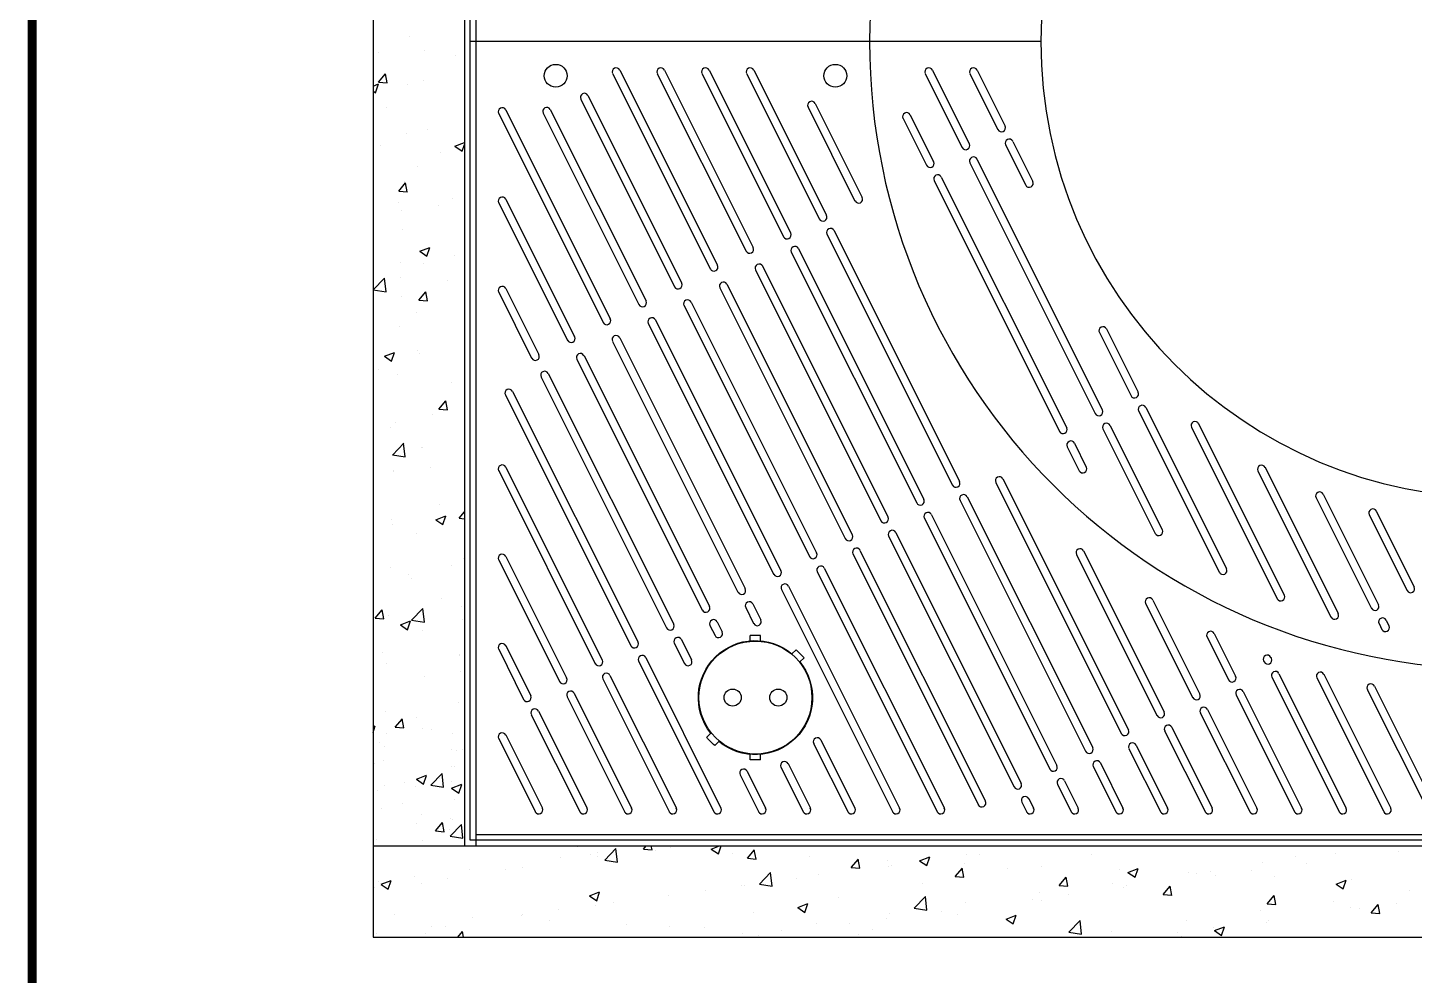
# Model space of a CAD drawing. Header units: millimetres. Extents: x 20003 to 26523, y -49763 to -45153.
# Drawn here: x 20154 to 21369, y -47387 to -46557 of the extents above; entities that cross this region are included whole.
import ezdxf

# ---------------------------------------------------------------- set-up
doc = ezdxf.new("R2010")
doc.units = ezdxf.units.MM
doc.layers.add('LAYOUT', color=7, linetype='Continuous')
doc.layers.add('받침틀', color=251, linetype='Continuous')

msp = doc.modelspace()

# ---------------------------------------------------------------- linework, layer by layer
for p, q in [((20542, -46568.6), (20542, -45868.6)), ((21042, -46568.6), (20542, -46568.6)), ((20542, -47268.6), (20542, -46568.6)), ((20666.9, -46596.8), (20752.4, -46767.9)), ((20673.2, -46593.6), (20758.7, -46764.7)), ((20706, -46596.8), (20783.8, -46752.2)), ((20712.3, -46593.6), (20790, -46749.1)), ((20745.2, -46596.8), (20816.6, -46739.7)), ((20751.4, -46593.6), (20822.9, -46736.6)), ((20784.3, -46596.8), (20847.9, -46724)), ((20790.6, -46593.6), (20854.2, -46720.9)), ((20940.8, -46596.8), (20973.1, -46661.4)), ((20947.1, -46593.6), (20979.4, -46658.3)), ((20979.9, -46596.8), (21004.5, -46645.8)), ((20986.2, -46593.6), (21010.7, -46642.7)), ((20645.2, -46616), (20727.4, -46780.4)), ((20612.2, -46628.3), (20696.1, -46796)), ((20638.9, -46619.1), (20721.1, -46783.5)), ((20838.1, -46626), (20879.2, -46708.4)), ((20844.3, -46622.9), (20885.5, -46705.3)), ((20567, -46631.7), (20658.5, -46814.8)), ((20573.2, -46628.6), (20664.8, -46811.7)), ((20605.9, -46631.4), (20689.8, -46799.2)), ((20921.3, -46636), (20941.8, -46677.1)), ((20927.6, -46632.9), (20948.1, -46674)), ((21011.2, -46659.2), (21028.8, -46694.5)), ((21017.4, -46656.1), (21035.1, -46691.4)), ((20979.9, -46674.9), (21089.8, -46894.7)), ((20986.1, -46671.7), (21096.1, -46891.6)), ((20954.8, -46687.4), (21064.8, -46907.3)), ((20948.6, -46690.5), (21058.5, -46910.4)), ((20567, -46710), (20627.2, -46830.5)), ((20573.2, -46706.8), (20633.5, -46827.4)), ((20854.6, -46737.5), (20964.6, -46957.3)), ((20860.9, -46734.3), (20970.8, -46954.2)), ((20823.3, -46753.1), (20933.3, -46973)), ((20829.6, -46750), (20939.5, -46969.9)), ((20792, -46768.8), (20902, -46988.6)), ((20798.3, -46765.6), (20908.2, -46985.5)), ((20573.2, -46785.1), (20602.2, -46843)), ((20760.7, -46784.4), (20870.7, -47004.3)), ((20767, -46781.3), (20876.9, -47001.2)), ((20567, -46788.2), (20595.9, -46846.1)), ((20735.7, -46796.9), (20845.6, -47016.8)), ((20729.4, -46800.1), (20839.4, -47020)), ((20698.1, -46815.7), (20808.1, -47035.6)), ((20704.4, -46812.6), (20814.3, -47032.5)), ((21099.7, -46820.5), (21127.4, -46875.9)), ((20666.8, -46831.4), (20776.7, -47051.3)), ((20673.1, -46828.2), (20783, -47048.1)), ((21093.4, -46823.7), (21121.1, -46879.1)), ((20635.5, -46847), (20745.4, -47066.9)), ((20641.8, -46843.9), (20751.7, -47063.8)), ((20604.2, -46862.7), (20714.1, -47082.6)), ((20610.5, -46859.6), (20720.4, -47079.4)), ((20572.9, -46878.3), (20682.8, -47098.2)), ((20579.2, -46875.2), (20689.1, -47095.1)), ((21127.8, -46892.5), (21198.4, -47033.7)), ((21134.1, -46889.4), (21204.7, -47030.6)), ((21102.8, -46905), (21148.5, -46996.6)), ((21174, -46906.7), (21249.2, -47057)), ((21180.3, -46903.5), (21255.4, -47053.8)), ((21096.5, -46908.1), (21142.3, -46999.7)), ((21065.2, -46923.8), (21075.7, -46944.8)), ((21071.5, -46920.7), (21081.9, -46941.6)), ((20573.2, -46941.6), (20657.8, -47110.7)), ((21238.6, -46941.8), (21302.6, -47069.9)), ((20567, -46944.7), (20651.5, -47113.9)), ((21002.6, -46955.1), (21112.5, -47175)), ((21008.8, -46952), (21118.8, -47171.8)), ((21232.3, -46944.9), (21296.3, -47073)), ((20977.5, -46967.6), (21087.5, -47187.5)), ((21283.2, -46968.5), (21331.7, -47065.4)), ((21289.4, -46965.3), (21337.9, -47062.3)), ((20971.3, -46970.8), (21081.2, -47190.6)), ((21336, -46980.2), (21369.2, -47046.6)), ((20940, -46986.4), (21049.9, -47206.3)), ((20946.2, -46983.3), (21056.2, -47203.2)), ((21329.8, -46983.4), (21363, -47049.8)), ((20908.7, -47002.1), (21018.6, -47221.9)), ((20914.9, -46998.9), (21024.9, -47218.8)), ((20883.6, -47014.6), (20993.6, -47234.5)), ((21079.5, -47015), (21150.1, -47156.2)), ((20567, -47023), (20620.2, -47129.5)), ((20573.2, -47019.9), (20626.5, -47126.4)), ((20877.4, -47017.7), (20987.3, -47237.6)), ((21073.2, -47018.1), (21143.8, -47159.3)), ((20846.1, -47033.4), (20951.2, -47243.6)), ((20852.3, -47030.2), (20957.5, -47240.5)), ((20814.8, -47049), (20912.1, -47243.6)), ((20821, -47045.9), (20918.3, -47240.5)), ((20783.5, -47064.7), (20790.4, -47078.7)), ((20789.7, -47061.5), (20796.7, -47075.5)), ((21133.9, -47061.2), (21175.1, -47143.7)), ((21140.2, -47058.1), (21181.4, -47140.5)), ((20758.4, -47077.2), (20762.8, -47086)), ((21344.6, -47075.7), (21347.1, -47080.7)), ((20752.1, -47080.3), (20756.6, -47089.1)), ((20796.5, -47089.1), (20787.5, -47089.1)), ((20787.5, -47094.4), (20787.5, -47089.1)), ((20796.5, -47094.4), (20796.5, -47089.1)), ((21194, -47087.4), (21212.7, -47124.9)), ((21338.4, -47078.8), (21340.9, -47083.8)), ((20567, -47101.3), (20588.9, -47145.2)), ((20573.2, -47098.1), (20595.2, -47142)), ((20720.8, -47096), (20729.7, -47113.7)), ((20727.1, -47092.8), (20736, -47110.6)), ((21187.7, -47090.5), (21206.4, -47128)), ((20689.5, -47111.6), (20755.5, -47243.6)), ((20695.8, -47108.5), (20761.8, -47240.5)), ((21237.3, -47111.5), (21237.7, -47112.4)), ((21243.6, -47108.3), (21244, -47109.2)), ((20664.5, -47124.2), (20722.7, -47240.5)), ((21244.5, -47125.8), (21303.4, -47243.6)), ((21250.7, -47122.7), (21309.6, -47240.5)), ((21283.9, -47126.4), (21342.5, -47243.6)), ((21290.1, -47123.2), (21348.8, -47240.5)), ((20658.2, -47127.3), (20716.4, -47243.6)), ((21219.4, -47138.3), (21270.5, -47240.5)), ((21328.1, -47136.6), (21381.6, -47243.6)), ((21334.4, -47133.5), (21387.9, -47240.5)), ((20626.9, -47142.9), (20677.3, -47243.6)), ((20633.2, -47139.8), (20683.5, -47240.5)), ((21213.1, -47141.4), (21264.3, -47243.6)), ((20595.6, -47158.6), (20638.2, -47243.6)), ((20601.9, -47155.5), (20644.4, -47240.5)), ((21181.8, -47157.1), (21225.1, -47243.6)), ((21188.1, -47154), (21231.4, -47240.5)), ((21150.5, -47172.7), (21186, -47243.6)), ((21156.8, -47169.6), (21192.3, -47240.5)), ((20567, -47179.5), (20599, -47243.6)), ((20573.2, -47176.4), (20605.3, -47240.5)), ((20843, -47183.8), (20872.9, -47243.6)), ((20849.3, -47180.7), (20879.2, -47240.5)), ((21125.5, -47185.3), (21153.1, -47240.5)), ((20787.5, -47198.1), (20787.5, -47192.9)), ((20796.5, -47198.1), (20787.5, -47198.1)), ((20796.5, -47198.1), (20796.5, -47192.9)), ((21119.2, -47188.4), (21146.9, -47243.6)), ((20778.5, -47211.4), (20794.7, -47243.6)), ((20784.8, -47208.2), (20800.9, -47240.5)), ((20814.3, -47204.7), (20833.8, -47243.6)), ((20820.6, -47201.5), (20840.1, -47240.5)), ((21087.9, -47204), (21107.7, -47243.6)), ((21094.2, -47200.9), (21114, -47240.5)), ((21056.6, -47219.7), (21068.6, -47243.6)), ((21062.9, -47216.6), (21074.9, -47240.5)), ((21025.3, -47235.4), (21029.5, -47243.6)), ((21031.6, -47232.2), (21035.7, -47240.5)), ((22342, -47268.6), (20542, -47268.6))]:
    msp.add_line(p, q)
at = {"linetype": 'Continuous'}
for p, q in [((20489, -46564.4), (20489, -46564.4)), ((20461.6, -46577.8), (20461.6, -46577.8)), ((20502.2, -46576.7), (20502.2, -46576.7)), ((20529.4, -46580.6), (20529.4, -46580.6)), ((20461.8, -46604.2), (20467.9, -46596.9)), ((20469.3, -46604.9), (20467.8, -46597)), ((20501.2, -46602.7), (20501.2, -46602.7)), ((20457, -46607.6), (20461.8, -46605.8)), ((20457, -46611.9), (20459.2, -46613.5)), ((20459.2, -46613.5), (20461.8, -46605.8)), ((20461.8, -46604.2), (20469.4, -46604.9)), ((20487.4, -46606.6), (20487.4, -46606.6)), ((20468.8, -46626.8), (20468.8, -46626.8)), ((20485.9, -46648.9), (20485.9, -46648.9)), ((20504.7, -46645.5), (20504.7, -46645.5)), ((20463.7, -46659.7), (20463.7, -46659.7)), ((20528.7, -46660.3), (20537, -46657.2)), ((20528.7, -46660.3), (20535, -46664.6)), ((20531.5, -46662.6), (20531.5, -46662.6)), ((20535, -46664.6), (20537, -46658.8)), ((20515.6, -46666.3), (20515.6, -46666.3)), ((20496, -46678.4), (20496, -46678.4)), ((20479.4, -46699.8), (20485.5, -46692.5)), ((20479.4, -46699.8), (20487, -46700.4)), ((20484.3, -46691.2), (20484.3, -46691.2)), ((20486.9, -46700.4), (20485.5, -46692.5)), ((20479.4, -46710.1), (20479.4, -46710.1)), ((20514, -46712.2), (20514, -46712.2)), ((20526.4, -46706.3), (20526.4, -46706.3)), ((20482.2, -46716.4), (20482.2, -46716.4)), ((20482.8, -46733.5), (20482.8, -46733.5)), ((20497.8, -46752.4), (20506.7, -46749)), ((20504.1, -46756.7), (20506.7, -46749)), ((20497.8, -46752.4), (20504.1, -46756.7)), ((20528.7, -46756), (20528.7, -46756)), ((20480.6, -46762.3), (20480.6, -46762.3)), ((20500.9, -46763.5), (20500.9, -46763.5)), ((20457, -46786.2), (20466.9, -46775.9)), ((20457, -46786.2), (20468.3, -46787.9)), ((20468.3, -46788), (20466.9, -46775.9)), ((20481.3, -46775.7), (20481.3, -46775.7)), ((20522.5, -46777.8), (20522.5, -46777.8)), ((20481.5, -46792), (20481.5, -46792)), ((20497, -46795.3), (20503.2, -46788)), ((20497, -46795.3), (20504.6, -46796)), ((20504.6, -46796), (20503.1, -46788)), ((20495.3, -46806), (20495.3, -46806)), ((20479.7, -46818), (20479.7, -46818)), ((20466.9, -46844.5), (20475.8, -46841.1)), ((20466.9, -46844.5), (20473.2, -46848.8)), ((20473.2, -46848.8), (20475.8, -46841.1)), ((20495.6, -46839.2), (20495.6, -46839.2)), ((20497.2, -46842.4), (20497.2, -46842.4)), ((20461.8, -46856.1), (20461.8, -46856.1)), ((20478.2, -46860.3), (20478.2, -46860.3)), ((20526.1, -46867.1), (20526.1, -46867.1)), ((20514.7, -46890.8), (20520.8, -46883.5)), ((20522.2, -46891.5), (20520.7, -46883.5)), ((20508.6, -46895.7), (20508.6, -46895.7)), ((20514.7, -46890.8), (20522.2, -46891.5)), ((20472.5, -46907.3), (20472.5, -46907.3)), ((20476.6, -46902.6), (20476.6, -46902.6)), ((20473.9, -46931), (20483.8, -46920.6)), ((20473.9, -46930.9), (20485.1, -46932.7)), ((20485.1, -46932.7), (20483.7, -46920.6)), ((20499.3, -46924.3), (20499.3, -46924.3)), ((20500.5, -46924.3), (20500.5, -46924.3)), ((20507, -46941.6), (20507, -46941.6)), ((20475.1, -46944.9), (20475.1, -46944.9)), ((20475.2, -46945.8), (20475.2, -46945.8)), ((20515, -46974.7), (20515, -46974.7)), ((20532.3, -46986.4), (20537, -46980.8)), ((20473.5, -46987.1), (20473.5, -46987.1)), ((20473.6, -46991.7), (20473.6, -46991.7)), ((20511.8, -46987.7), (20520.7, -46984.3)), ((20511.8, -46987.8), (20518.1, -46992)), ((20518.1, -46992), (20520.7, -46984.3)), ((20521.7, -46985.3), (20521.7, -46985.3)), ((20532.3, -46986.4), (20537, -46986.8)), ((20495.2, -47000.1), (20495.2, -47000.1)), ((20525.7, -47027.9), (20525.7, -47027.9)), ((20536.1, -47021.3), (20536.1, -47021.3)), ((20472, -47029.4), (20472, -47029.4)), ((20488.3, -47035.4), (20488.3, -47035.4)), ((20490.3, -47039.6), (20490.3, -47039.6)), ((20490.7, -47075.7), (20500.6, -47065.4)), ((20502, -47077.4), (20500.6, -47065.4)), ((20517.1, -47056.7), (20517.1, -47056.7)), ((20534.6, -47063.6), (20534.6, -47063.6)), ((20458.8, -47073.9), (20464.9, -47066.6)), ((20458.8, -47073.9), (20466.4, -47074.6)), ((20466.3, -47074.6), (20464.9, -47066.6)), ((20470.4, -47071.7), (20470.4, -47071.7)), ((20480.9, -47079.8), (20489.8, -47076.4)), ((20487.2, -47084.1), (20489.8, -47076.4)), ((20490.7, -47075.7), (20502, -47077.4)), ((20535.1, -47075), (20535.1, -47075)), ((20480.9, -47079.8), (20487.2, -47084.1)), ((20500.1, -47085.1), (20500.1, -47085.1)), ((20465, -47104.2), (20465, -47104.2)), ((20468.9, -47114), (20468.9, -47114)), ((20532.8, -47107), (20532.8, -47107)), ((20533, -47105.8), (20533, -47105.8)), ((20501.7, -47125), (20501.7, -47125)), ((20533.5, -47120.9), (20533.5, -47120.9)), ((20531.5, -47148.1), (20531.5, -47148.1)), ((20467.4, -47156.2), (20467.4, -47156.2)), ((20476.4, -47169.4), (20482.6, -47162.1)), ((20484, -47170.1), (20482.5, -47162.2)), ((20494.9, -47160.9), (20494.9, -47160.9)), ((20457, -47169.3), (20458.9, -47168.5)), ((20457, -47174.3), (20458.9, -47168.5)), ((20468.3, -47175.1), (20468.3, -47175.1)), ((20476.4, -47169.4), (20484, -47170.1)), ((20481.4, -47164.8), (20481.4, -47164.8)), ((20500.1, -47170.9), (20500.1, -47170.9)), ((20508.1, -47171.9), (20508.1, -47171.9)), ((20526.9, -47174.9), (20526.9, -47174.9)), ((20462.7, -47183.1), (20462.7, -47183.1)), ((20467.1, -47186.1), (20467.1, -47186.1)), ((20465.8, -47198.5), (20465.8, -47198.5)), ((20525.3, -47188.8), (20525.3, -47188.8)), ((20530, -47190.4), (20530, -47190.4)), ((20534.9, -47189), (20534.9, -47189)), ((20458.1, -47201.4), (20458.1, -47201.4)), ((20507.5, -47220.4), (20517.4, -47210.1)), ((20518.8, -47222.2), (20517.4, -47210.1)), ((20525.9, -47204.2), (20525.9, -47204.2)), ((20528.1, -47204.3), (20528.1, -47204.3)), ((20466.7, -47221), (20466.7, -47221)), ((20484.9, -47218.4), (20484.9, -47218.4)), ((20494.5, -47221.7), (20494.5, -47221.7)), ((20494.9, -47215.2), (20503.8, -47211.7)), ((20494.9, -47215.2), (20501.2, -47219.4)), ((20501.2, -47219.4), (20503.8, -47211.8)), ((20507.5, -47220.4), (20518.8, -47222.1)), ((20514.8, -47214.7), (20514.8, -47214.7)), ((20525.3, -47217.2), (20525.3, -47217.2)), ((20525.8, -47223.1), (20534.7, -47219.6)), ((20525.8, -47223.1), (20532.1, -47227.3)), ((20532.1, -47227.3), (20534.7, -47219.7)), ((20461.2, -47225.4), (20461.2, -47225.4)), ((20528.4, -47232.7), (20528.4, -47232.7)), ((20464.3, -47240.8), (20464.3, -47240.8)), ((20482.8, -47236.5), (20482.8, -47236.5)), ((20499.7, -47245.9), (20499.7, -47245.9)), ((20494.7, -47254.4), (20494.7, -47254.4)), ((20511.7, -47260.5), (20517.8, -47253.2)), ((20519.2, -47261.2), (20517.7, -47253.2)), ((20523.8, -47259.5), (20523.8, -47259.5)), ((20524.4, -47265.2), (20534.3, -47254.8)), ((20524.9, -47249.6), (20524.9, -47249.6)), ((20526.5, -47250.2), (20526.5, -47250.2)), ((20535.7, -47266.9), (20534.3, -47254.8)), ((20459.6, -47267.6), (20459.6, -47267.6)), ((20500.6, -47268.8), (20500.6, -47268.8)), ((20511.7, -47260.5), (20519.3, -47261.2)), ((20524.4, -47265.1), (20535.7, -47266.9)), ((20621.4, -47283.4), (20621.4, -47283.4)), ((20636.2, -47274.5), (20636.2, -47274.5)), ((20647.5, -47281.3), (20647.5, -47281.3)), ((20653.2, -47279.2), (20653.2, -47279.2)), ((20653.4, -47283.3), (20653.4, -47283.3)), ((20659.9, -47286.2), (20669.8, -47275.9)), ((20671.2, -47287.9), (20669.8, -47275.9)), ((20693.9, -47276.4), (20696.2, -47273.6)), ((20693.9, -47276.4), (20701.4, -47277.1)), ((20701.4, -47277.1), (20700.7, -47273.6)), ((20704, -47277.4), (20704, -47277.4)), ((20717.6, -47275.2), (20717.6, -47275.2)), ((20753.2, -47276.5), (20759.6, -47280.7)), ((20753.3, -47276.5), (20760.6, -47273.6)), ((20759.6, -47280.7), (20761.9, -47273.6)), ((20771.8, -47280.2), (20771.8, -47280.2)), ((20784.9, -47284.4), (20791.1, -47277.1)), ((20784.9, -47284.4), (20792.5, -47285.1)), ((20792.5, -47285.1), (20791, -47277.1)), ((20839.6, -47283.1), (20839.6, -47283.1)), ((20935.8, -47286.6), (20944.7, -47283.2)), ((20942.1, -47290.9), (20944.7, -47283.2)), ((20977.3, -47281.3), (20977.3, -47281.3)), ((20988.1, -47280.8), (20988.1, -47280.8)), ((21086.6, -47280.8), (21086.6, -47280.8)), ((21265.2, -47283.3), (21265.2, -47283.3)), ((21300.4, -47280), (21300.4, -47280)), ((21355.1, -47278.2), (21355.1, -47278.2)), ((20541.2, -47294), (20541.2, -47294)), ((20573.4, -47294), (20573.4, -47294)), ((20588.2, -47292.3), (20588.2, -47292.3)), ((20659.9, -47286.2), (20671.2, -47287.9)), ((20876, -47292.4), (20882.2, -47285.1)), ((20876, -47292.4), (20883.6, -47293)), ((20883.6, -47293.1), (20882.1, -47285.1)), ((20907.4, -47286), (20907.4, -47286)), ((20908.2, -47291.4), (20908.2, -47291.4)), ((20911.3, -47290.9), (20911.3, -47290.9)), ((20935.8, -47286.6), (20942.1, -47290.9)), ((20940, -47287.2), (20940, -47287.2)), ((20967.1, -47300.3), (20973.3, -47293)), ((20974.7, -47301), (20973.2, -47293.1)), ((20975.2, -47288.8), (20975.2, -47288.8)), ((21012.6, -47293.5), (21012.6, -47293.5)), ((21043, -47291.7), (21043, -47291.7)), ((21110.8, -47294.6), (21110.8, -47294.6)), ((21118.3, -47296.8), (21127.2, -47293.4)), ((21124.6, -47301.1), (21127.2, -47293.4)), ((21191.1, -47296), (21191.1, -47296)), ((21226.8, -47295.1), (21226.8, -47295.1)), ((21236.3, -47288.1), (21236.3, -47288.1)), ((21274.9, -47288.8), (21274.9, -47288.8)), ((20461.3, -47304.5), (20461.3, -47304.5)), ((20464, -47307.2), (20472.9, -47303.8)), ((20464, -47307.3), (20470.3, -47311.5)), ((20470.3, -47311.5), (20472.9, -47303.8)), ((20493.1, -47300.3), (20493.1, -47300.3)), ((20499.4, -47306.7), (20499.4, -47306.7)), ((20522.2, -47301.8), (20522.2, -47301.8)), ((20779.9, -47308.3), (20779.9, -47308.3)), ((20782, -47307.9), (20782, -47307.9)), ((20795.4, -47307.2), (20806.7, -47308.9)), ((20795.5, -47307.2), (20805.3, -47296.9)), ((20806.7, -47309), (20805.3, -47296.9)), ((20828, -47301.9), (20828, -47301.9)), ((20847.2, -47299), (20847.2, -47299)), ((20938.5, -47306.2), (20938.5, -47306.2)), ((20967.1, -47300.3), (20974.7, -47301)), ((21058.2, -47308.3), (21064.3, -47301)), ((21058.2, -47308.3), (21065.8, -47309)), ((21065.7, -47309), (21064.3, -47301)), ((21105.1, -47306.5), (21105.1, -47306.5)), ((21117.1, -47308.7), (21117.1, -47308.7)), ((21118.3, -47296.8), (21124.6, -47301.1)), ((21171.1, -47297), (21171.1, -47297)), ((21178.6, -47297.4), (21178.6, -47297.4)), ((21195, -47299.3), (21195, -47299.3)), ((21246.4, -47300.3), (21246.4, -47300.3)), ((21300.8, -47307), (21309.7, -47303.6)), ((21300.8, -47307), (21307.1, -47311.2)), ((21307.1, -47311.2), (21309.7, -47303.6)), ((21314.1, -47303.2), (21314.1, -47303.2)), ((20458.1, -47309.9), (20458.1, -47309.9)), ((20646.5, -47317.4), (20655.4, -47314)), ((20646.5, -47317.4), (20652.9, -47321.7)), ((20652.9, -47321.7), (20655.4, -47314)), ((20716, -47317.5), (20716, -47317.5)), ((20748.1, -47312.4), (20748.1, -47312.4)), ((20864.4, -47319), (20864.4, -47319)), ((20931, -47328.2), (20940.9, -47317.9)), ((20942.3, -47330), (20940.9, -47317.9)), ((21034.9, -47320.4), (21034.9, -47320.4)), ((21041, -47314.7), (21041, -47314.7)), ((21066.7, -47316.2), (21066.7, -47316.2)), ((21114.8, -47309.9), (21114.8, -47309.9)), ((21149.3, -47316.3), (21155.4, -47309)), ((21149.3, -47316.3), (21156.9, -47316.9)), ((21156.8, -47317), (21155.4, -47309)), ((21240.4, -47324.3), (21246.5, -47317)), ((21247.9, -47324.9), (21246.5, -47317)), ((21364.8, -47312.7), (21364.8, -47312.7)), ((20619.8, -47329.3), (20619.8, -47329.3)), ((20651.9, -47325.6), (20651.9, -47325.6)), ((20667.9, -47323), (20667.9, -47323)), ((20790.4, -47331.7), (20790.4, -47331.7)), ((20829.1, -47327.6), (20838, -47324.2)), ((20829.1, -47327.6), (20835.4, -47331.9)), ((20835.4, -47331.9), (20837.9, -47324.2)), ((20931, -47328.2), (20942.3, -47329.9)), ((20954.7, -47330.9), (20954.7, -47330.9)), ((20975.7, -47323.6), (20975.7, -47323.6)), ((21043, -47321.4), (21043, -47321.4)), ((21234.7, -47330.4), (21234.7, -47330.4)), ((21240.4, -47324.3), (21248, -47324.9)), ((21298.9, -47322.2), (21298.9, -47322.2)), ((21313.7, -47327.7), (21313.7, -47327.7)), ((21321.7, -47328.3), (21321.7, -47328.3)), ((21331.5, -47332.2), (21337.6, -47324.9)), ((21331.5, -47332.2), (21339.1, -47332.9)), ((21339, -47332.9), (21337.6, -47324.9)), ((21353.5, -47324.1), (21353.5, -47324.1)), ((20475.9, -47333.7), (20475.9, -47333.7)), ((20507.8, -47344.1), (20507.8, -47344.1)), ((20520.7, -47344.1), (20520.7, -47344.1)), ((20543.7, -47336.5), (20543.7, -47336.5)), ((20586.7, -47334.5), (20586.7, -47334.5)), ((20588, -47333.5), (20588, -47333.5)), ((20611.5, -47339.4), (20611.5, -47339.4)), ((20679.3, -47342.3), (20679.3, -47342.3)), ((20716.3, -47344.4), (20716.3, -47344.4)), ((20747.1, -47345.1), (20747.1, -47345.1)), ((20845.6, -47341.3), (20845.6, -47341.3)), ((20874.8, -47341.5), (20874.8, -47341.5)), ((20906.6, -47337.3), (20906.6, -47337.3)), ((20909.8, -47333.1), (20909.8, -47333.1)), ((20968.9, -47334.1), (20968.9, -47334.1)), ((21011.6, -47337.8), (21020.5, -47334.3)), ((21011.6, -47337.8), (21017.9, -47342)), ((21017.9, -47342), (21020.5, -47334.4)), ((21066.5, -47349.2), (21076.4, -47338.9)), ((21077.8, -47351), (21076.4, -47338.9)), ((21169.5, -47339.3), (21169.5, -47339.3)), ((21193.4, -47345.2), (21193.4, -47345.2)), ((21194.1, -47347.9), (21203, -47344.5)), ((21200.4, -47352.2), (21203, -47344.5)), ((21239.6, -47340.4), (21239.6, -47340.4)), ((21241.5, -47338.9), (21241.5, -47338.9)), ((20459.7, -47350.4), (20459.7, -47350.4)), ((20502.7, -47350.7), (20502.7, -47350.7)), ((20531.3, -47353.6), (20535.4, -47348.7)), ((20536.3, -47353.6), (20535.3, -47348.7)), ((20570.4, -47353.6), (20570.4, -47353.6)), ((20780.4, -47350.2), (20780.4, -47350.2)), ((20794.6, -47352), (20794.6, -47352)), ((20814.9, -47348), (20814.9, -47348)), ((20882.6, -47350.9), (20882.6, -47350.9)), ((20894.9, -47346.8), (20894.9, -47346.8)), ((21066.5, -47349.2), (21077.8, -47351)), ((21103.6, -47348.8), (21103.6, -47348.8)), ((21161.6, -47349.4), (21161.6, -47349.4)), ((21165.6, -47353.1), (21165.6, -47353.1)), ((21194.1, -47347.9), (21200.4, -47352.2))]:
    msp.add_line(p, q, dxfattribs=at)
msp.add_lwpolyline([(20827.6, -47101.7, -0.045549), (20834.6, -47108.9), (20831, -47112.4, -0.904534), (20759.9, -47182), (20756.3, -47185.6, -0.045549), (20749.3, -47178.4), (20752.9, -47174.9, -0.904534), (20824, -47105.3)], format="xyb", close=True)
for centre, radius in [((20617, -46598.6), 10), ((20862, -46598.6), 10), ((20792, -47143.6), 49.5), ((20772, -47143.6), 7.5), ((20812, -47143.6), 7.5)]:
    msp.add_circle(centre, radius)
for centre, radius, start, end in [((21442, -46568.6), 550, 0, 180), ((21442, -46568.6), 400, 0, 180), ((21442, -46568.6), 550, 180, 0), ((21442, -46568.6), 400, 180, 0), ((20670, -46595.2), 3.5, 26.5651, 206.5651), ((20709.2, -46595.2), 3.5, 26.5651, 206.5651), ((20748.3, -46595.2), 3.5, 26.5651, 206.5651), ((20787.4, -46595.2), 3.5, 26.5651, 206.5651), ((20943.9, -46595.2), 3.5, 26.5651, 206.5651), ((20983.1, -46595.2), 3.5, 26.5651, 206.5651), ((20642.1, -46617.5), 3.5, 26.5651, 206.5651), ((20570.1, -46630.1), 3.5, 26.5651, 206.5651), ((20609.1, -46629.8), 3.5, 26.5651, 206.5651), ((20841.2, -46624.5), 3.5, 26.5651, 206.5651), ((20924.4, -46634.4), 3.5, 26.5651, 206.5651), ((21007.6, -46644.2), 3.5, 206.5651, 26.5651), ((20976.3, -46659.9), 3.5, 206.5651, 26.5651), ((21014.3, -46657.6), 3.5, 26.5651, 206.5651), ((20945, -46675.5), 3.5, 206.5651, 26.5651), ((20983, -46673.3), 3.5, 26.5651, 206.5651), ((20951.7, -46688.9), 3.5, 26.5651, 206.5651), ((21031.9, -46692.9), 3.5, 206.5651, 26.5651), ((20570.1, -46708.4), 3.5, 26.5651, 206.5651), ((20882.4, -46706.8), 3.5, 206.5651, 26.5651), ((20851.1, -46722.5), 3.5, 206.5651, 26.5651), ((20819.8, -46738.1), 3.5, 206.5651, 26.5651), ((20857.8, -46735.9), 3.5, 26.5651, 206.5651), ((20786.9, -46750.7), 3.5, 206.5651, 26.5651), ((20826.5, -46751.6), 3.5, 26.5651, 206.5651), ((20755.6, -46766.3), 3.5, 206.5651, 26.5651), ((20795.2, -46767.2), 3.5, 26.5651, 206.5651), ((20570.1, -46786.7), 3.5, 26.5651, 206.5651), ((20724.3, -46782), 3.5, 206.5651, 26.5651), ((20763.9, -46782.9), 3.5, 26.5651, 206.5651), ((20693, -46797.6), 3.5, 206.5651, 26.5651), ((20732.5, -46798.5), 3.5, 26.5651, 206.5651), ((20701.2, -46814.2), 3.5, 26.5651, 206.5651), ((20661.7, -46813.3), 3.5, 206.5651, 26.5651), ((21096.5, -46822.1), 3.5, 26.5651, 206.5651), ((20630.4, -46828.9), 3.5, 206.5651, 26.5651), ((20669.9, -46829.8), 3.5, 26.5651, 206.5651), ((20599.1, -46844.6), 3.5, 206.5651, 26.5651), ((20638.6, -46845.5), 3.5, 26.5651, 206.5651), ((20607.3, -46861.1), 3.5, 26.5651, 206.5651), ((20576, -46876.8), 3.5, 26.5651, 206.5651), ((21124.2, -46877.5), 3.5, 206.5651, 26.5651), ((21092.9, -46893.2), 3.5, 206.5651, 26.5651), ((21130.9, -46890.9), 3.5, 26.5651, 206.5651), ((21061.6, -46908.8), 3.5, 206.5651, 26.5651), ((21099.6, -46906.6), 3.5, 26.5651, 206.5651), ((21177.2, -46905.1), 3.5, 26.5651, 206.5651), ((21068.3, -46922.2), 3.5, 26.5651, 206.5651), ((20570.1, -46943.2), 3.5, 26.5651, 206.5651), ((21078.8, -46943.2), 3.5, 206.5651, 26.5651), ((21235.4, -46943.4), 3.5, 26.5651, 206.5651), ((20967.7, -46955.8), 3.5, 206.5651, 26.5651), ((21005.7, -46953.5), 3.5, 26.5651, 206.5651), ((20974.4, -46969.2), 3.5, 26.5651, 206.5651), ((21286.3, -46966.9), 3.5, 26.5651, 206.5651), ((20936.4, -46971.4), 3.5, 206.5651, 26.5651), ((21332.9, -46981.8), 3.5, 26.5651, 206.5651), ((20905.1, -46987.1), 3.5, 206.5651, 26.5651), ((20943.1, -46984.8), 3.5, 26.5651, 206.5651), ((20873.8, -47002.7), 3.5, 206.5651, 26.5651), ((20911.8, -47000.5), 3.5, 26.5651, 206.5651), ((21145.4, -46998.1), 3.5, 206.5651, 26.5651), ((20842.5, -47018.4), 3.5, 206.5651, 26.5651), ((20880.5, -47016.1), 3.5, 26.5651, 206.5651), ((21076.4, -47016.6), 3.5, 26.5651, 206.5651), ((20570.1, -47021.4), 3.5, 26.5651, 206.5651), ((20849.2, -47031.8), 3.5, 26.5651, 206.5651), ((20811.2, -47034), 3.5, 206.5651, 26.5651), ((21201.6, -47032.2), 3.5, 206.5651, 26.5651), ((20779.9, -47049.7), 3.5, 206.5651, 26.5651), ((20817.9, -47047.5), 3.5, 26.5651, 206.5651), ((21366.1, -47048.2), 3.5, 206.5651, 26.5651), ((20748.6, -47065.3), 3.5, 206.5651, 26.5651), ((20786.6, -47063.1), 3.5, 26.5651, 206.5651), ((21137, -47059.6), 3.5, 26.5651, 206.5651), ((21252.3, -47055.4), 3.5, 206.5651, 26.5651), ((21334.8, -47063.8), 3.5, 206.5651, 26.5651), ((20755.3, -47078.8), 3.5, 26.5651, 206.5651), ((20793.6, -47077.1), 3.5, 206.5651, 26.5651), ((21299.5, -47071.5), 3.5, 206.5651, 26.5651), ((21341.5, -47077.3), 3.5, 26.5651, 206.5651), ((20717.3, -47081), 3.5, 206.5651, 26.5651), ((20759.7, -47087.6), 3.5, 206.5651, 26.5651), ((21190.8, -47089), 3.5, 26.5651, 206.5651), ((21344, -47082.3), 3.5, 206.5651, 26.5651), ((20570.1, -47099.7), 3.5, 26.5651, 206.5651), ((20686, -47096.6), 3.5, 206.5651, 26.5651), ((20724, -47094.4), 3.5, 26.5651, 206.5651), ((20654.7, -47112.3), 3.5, 206.5651, 26.5651), ((20692.7, -47110.1), 3.5, 26.5651, 206.5651), ((20732.9, -47112.2), 3.5, 206.5651, 26.5651), ((21240.4, -47109.9), 3.5, 26.5651, 206.5651), ((21240.9, -47110.8), 3.5, 206.5651, 26.5651), ((20623.4, -47128), 3.5, 206.5651, 26.5651), ((20661.4, -47125.7), 3.5, 26.5651, 206.5651), ((21209.6, -47126.5), 3.5, 206.5651, 26.5651), ((21247.6, -47124.2), 3.5, 26.5651, 206.5651), ((21287, -47124.8), 3.5, 26.5651, 206.5651), ((20630.1, -47141.4), 3.5, 26.5651, 206.5651), ((21216.3, -47139.9), 3.5, 26.5651, 206.5651), ((21331.3, -47135.1), 3.5, 26.5651, 206.5651), ((20592, -47143.6), 3.5, 206.5651, 26.5651), ((21178.3, -47142.1), 3.5, 206.5651, 26.5651), ((20598.8, -47157), 3.5, 26.5651, 206.5651), ((21147, -47157.8), 3.5, 206.5651, 26.5651), ((21185, -47155.5), 3.5, 26.5651, 206.5651), ((20570.1, -47178), 3.5, 26.5651, 206.5651), ((21115.7, -47173.4), 3.5, 206.5651, 26.5651), ((21153.7, -47171.2), 3.5, 26.5651, 206.5651), ((20846.2, -47182.3), 3.5, 26.5651, 206.5651), ((21122.4, -47186.8), 3.5, 26.5651, 206.5651), ((21084.4, -47189.1), 3.5, 206.5651, 26.5651), ((21091.1, -47202.5), 3.5, 26.5651, 206.5651), ((20781.7, -47209.8), 3.5, 26.5651, 206.5651), ((20817.5, -47203.1), 3.5, 26.5651, 206.5651), ((21053, -47204.7), 3.5, 206.5651, 26.5651), ((21021.7, -47220.4), 3.5, 206.5651, 26.5651), ((21059.8, -47218.1), 3.5, 26.5651, 206.5651), ((20990.4, -47236), 3.5, 206.5651, 26.5651), ((21028.5, -47233.8), 3.5, 26.5651, 206.5651), ((20602.2, -47242.1), 3.5, 206.5651, 26.5651), ((20641.3, -47242.1), 3.5, 206.5651, 26.5651), ((20680.4, -47242.1), 3.5, 206.5651, 26.5651), ((20719.5, -47242.1), 3.5, 206.5651, 26.5651), ((20758.7, -47242.1), 3.5, 206.5651, 26.5651), ((20797.8, -47242.1), 3.5, 206.5651, 26.5651), ((20836.9, -47242.1), 3.5, 206.5651, 26.5651), ((20876.1, -47242.1), 3.5, 206.5651, 26.5651), ((20915.2, -47242.1), 3.5, 206.5651, 26.5651), ((20954.3, -47242.1), 3.5, 206.5651, 26.5651), ((21032.6, -47242.1), 3.5, 206.5651, 26.5651), ((21071.7, -47242.1), 3.5, 206.5651, 26.5651), ((21110.9, -47242.1), 3.5, 206.5651, 26.5651), ((21150, -47242.1), 3.5, 206.5651, 26.5651), ((21189.1, -47242.1), 3.5, 206.5651, 26.5651), ((21228.3, -47242.1), 3.5, 206.5651, 26.5651), ((21267.4, -47242.1), 3.5, 206.5651, 26.5651), ((21306.5, -47242.1), 3.5, 206.5651, 26.5651), ((21345.6, -47242.1), 3.5, 206.5651, 26.5651)]:
    msp.add_arc(centre, radius, start, end)
at = {"layer": 'LAYOUT', "const_width": 7.76}
msp.add_lwpolyline([(20158.2, -49607.7), (26367.5, -49607.7), (26367.5, -45307.8), (20158.2, -45307.8)], close=True, dxfattribs=at)
at = {"layer": '받침틀'}
for p, q in [((20457, -45783.6), (20457, -47353.6)), ((20537, -45863.6), (20537, -47273.6)), ((20547, -45863.6), (20547, -47273.6)), ((20547, -47263.6), (22337, -47263.6)), ((20457, -47273.6), (22427, -47273.6)), ((20457, -47353.6), (22427, -47353.6))]:
    msp.add_line(p, q, dxfattribs=at)

doc.saveas('drawing.dxf')
